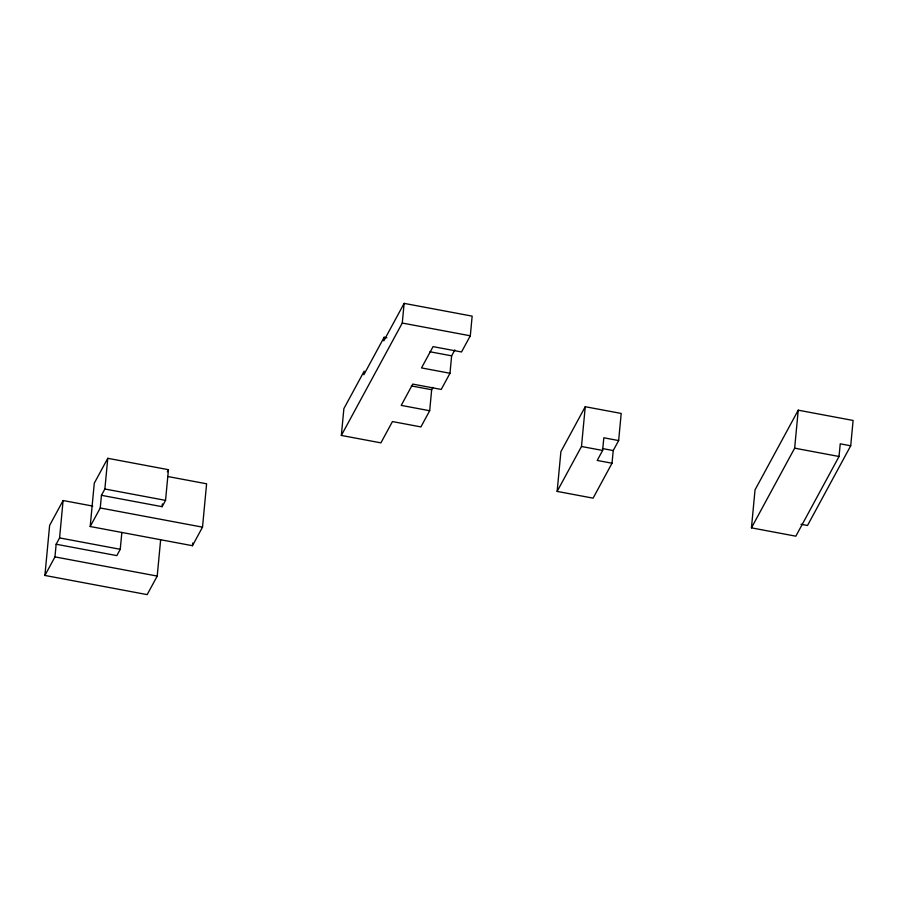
<?xml version="1.0" encoding="UTF-8"?>
<svg xmlns="http://www.w3.org/2000/svg" width="898" height="898" viewBox="0 0 898 898"><rect width="100%" height="100%" fill="white"/><g stroke="black" fill="none" stroke-linecap="round" stroke-linejoin="round"><path stroke-width="1.35" d="M160.63 539.923L157.217 576.078L147.16 594.622L44.9 575.45L49.626 525.397L63.107 500.523L92.775 506.09M44.9 575.45L54.958 556.895L56.147 544.233L59.582 537.913L63.107 500.523M90.193 526.52L94.29 483.169L107.771 458.306L168.454 469.688L165.546 500.366L162.123 506.685L101.44 495.314L100.25 507.976L90.193 526.52L192.453 545.703L202.51 527.148L206.607 483.798L167.713 476.501M101.44 495.314L104.875 488.995L107.771 458.306M56.147 544.233L116.83 555.615L120.253 549.295L121.825 532.682M162.123 506.685L162.392 503.901M192.453 545.703L192.711 542.987M432.948 387.364L431.669 389.732L429.682 410.734L420.915 426.909L392.448 421.566L380.909 442.86L341.341 435.44L343.878 408.635L364.184 371.166L363.847 374.735L384.153 337.266L386.881 337.783M384.153 337.266L383.816 340.847L404.134 303.378L472.157 316.13L470.305 335.796L461.527 351.971L433.061 346.628L421.521 367.922L449.988 373.265L451.638 355.833L454.848 349.917M341.341 435.44L402.27 323.044L404.134 303.378M557.142 491.408L560.902 451.638L585.249 406.715L621.203 413.45L618.643 440.559L613.222 450.56L612.021 463.222L593.095 498.154L557.142 491.408L581.489 446.486L585.249 406.715M612.021 463.222L597.204 460.45L602.625 450.448L603.815 437.786L618.643 440.559M850.709 445.79L840.236 443.825L839.035 456.487L795.841 536.185L751.446 527.856L755.038 489.87L798.243 410.184L853.1 420.466L850.709 445.79L807.504 525.487L800.96 524.264M751.446 527.856L794.651 448.169L798.243 410.184M167.309 471.787L168.454 469.688M449.988 373.265L441.221 389.44L412.754 384.097L401.215 405.391L429.682 410.734M402.27 323.044L470.305 335.796M429.951 351.769L451.638 355.833M794.651 448.169L839.035 456.487M411.329 385.916L431.669 389.732M602.435 448.54L613.222 450.56M581.489 446.486L602.625 450.448M104.875 488.995L165.546 500.366M100.25 507.976L202.51 527.148M59.582 537.913L120.253 549.295M54.958 556.895L157.217 576.078"/></g></svg>
